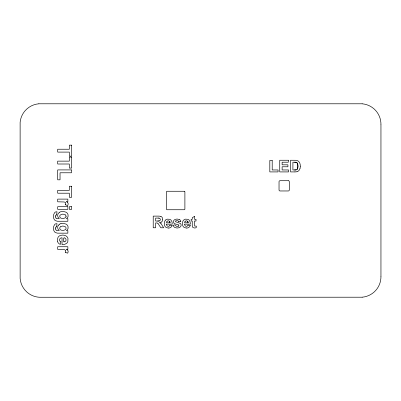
<?xml version="1.0" encoding="UTF-8"?>
<svg xmlns="http://www.w3.org/2000/svg" width="401" height="401" viewBox="0 0 401 401"><rect width="100%" height="100%" fill="white"/><g stroke="black" fill="none" stroke-linecap="round" stroke-linejoin="round"><path stroke-width="0.6" d="M380.95 276.72L380.95 124.28M380.95 276.785L380.875 278.479A20.506 20.506 0 0 1 362.148 297.201M300.299 166.375C300.429 164.084 299.572 161.292 297.171 160.515A3.534 3.534 0 0 0 296.845 160.425A10.125 10.125 0 0 0 294.825 160.275L290.524 160.255L290.524 171.914L294.956 171.914M56.646 214.926L56.992 211.798L56.17 211.823A2.757 2.757 0 0 0 54.757 212.495C52.576 214.966 52.907 221.076 57.127 221.197A15.063 15.063 0 0 0 58.701 221.262L67.854 221.267L67.854 218.751L66.436 218.751L67.584 217.563A3.398 3.398 0 0 0 68.06 216.35L68.07 215.021A3.789 3.789 0 0 0 67.358 213.302L66.761 212.66A3.97 3.97 0 0 0 66.21 212.249L63.468 211.467A9.825 9.825 0 0 0 62.591 211.452L60.967 211.678A5.163 5.163 0 0 0 59.423 212.37M56.646 226.831L56.992 223.703L56.17 223.728A2.757 2.757 0 0 0 54.757 224.4C52.576 226.876 52.907 232.981 57.127 233.101A15.063 15.063 0 0 0 58.701 233.166L67.854 233.171L67.854 230.655L66.436 230.655L67.584 229.467A3.398 3.398 0 0 0 68.06 228.254L68.07 226.926A3.789 3.789 0 0 0 67.358 225.207L66.761 224.565A3.97 3.97 0 0 0 66.21 224.154L63.468 223.372A9.825 9.825 0 0 0 62.591 223.357L60.967 223.588M60.902 241.778L60.366 244.404A4.421 4.421 0 0 1 57.453 241.237M58.366 225.282L59.428 224.279M59.428 212.375L58.366 213.377A3.474 3.474 0 0 0 57.799 214.615L57.714 215.076A4.336 4.336 0 0 0 57.694 215.793L57.744 216.229A3.424 3.424 0 0 0 58.305 217.593L59.263 218.575L57.804 218.575A6.787 6.787 0 0 1 56.842 218.525L56.726 218.495M175.854 220.926L176.285 220.756A3.855 3.855 0 0 1 177.117 220.68A1.664 1.664 0 0 1 178.851 221.703M161.272 222.109L159.678 222.635M64.696 241.783C62.711 243.166 63.163 236.931 64.315 237.878M178.711 221.758L180.811 221.397M38.852 103.789L362.148 103.789M362.148 297.211L39.664 297.261A20.576 20.576 0 0 1 34.932 296.489A20.125 20.125 0 0 1 32.08 295.442A20.952 20.952 0 0 1 27.639 292.69L26.832 292.003A20.481 20.481 0 0 1 20.135 278.479L20.125 122.521A20.451 20.451 0 0 1 21.895 115.749L22.346 114.816A20.957 20.957 0 0 1 24.641 111.308L25.333 110.501A20.496 20.496 0 0 1 38.852 103.794M159.438 220.921A1.459 1.459 0 0 0 159.127 218.129L158.916 218.089A10.967 10.967 0 0 0 158.666 218.079L155.613 218.069L155.613 221.036L157.733 221.036A21.118 21.118 0 0 0 158.415 221.016L159.302 220.926A1.093 1.093 0 0 0 159.478 220.876M294.675 169.959L292.91 169.959L292.91 162.21L294.635 162.215A13.724 13.724 0 0 1 295.407 162.25L295.843 162.31M185.112 221.412A1.689 1.689 0 0 1 187.608 221.317A1.699 1.699 0 0 1 188.009 222.024L188.124 222.776L184.691 222.776A2.08 2.08 0 0 1 185.142 221.322M166.545 224.149L172.265 224.149L172.029 221.908L171.072 220.179A3.524 3.524 0 0 0 169.723 219.317L167.402 219.157A3.579 3.579 0 0 0 165.693 219.999M184.65 224.149L190.37 224.149L190.129 221.908L189.177 220.179A3.524 3.524 0 0 0 187.828 219.317L185.503 219.157A3.579 3.579 0 0 0 183.798 219.999A4.005 4.005 0 0 0 183.513 220.279A3.799 3.799 0 0 0 182.836 221.312L182.42 223.081A7.549 7.549 0 0 0 182.41 223.818L182.565 225.031A4.291 4.291 0 0 0 183.242 226.54L183.382 226.71A3.303 3.303 0 0 0 184.395 227.527L185.989 227.963A6.185 6.185 0 0 0 186.701 227.984M187.979 225.091L190.224 225.382M169.879 225.091L172.119 225.382M56.726 230.4L56.847 230.425A6.787 6.787 0 0 0 57.804 230.47L59.263 230.48L58.305 229.497A3.424 3.424 0 0 1 57.744 228.134L57.694 227.698A4.336 4.336 0 0 1 57.714 226.986L57.799 226.52A3.474 3.474 0 0 1 58.366 225.282M160.741 216.39L159.403 216.154A16.07 16.07 0 0 0 158.149 216.114L153.222 216.114L153.222 227.773L155.613 227.773L155.613 222.921L156.084 222.921A4.842 4.842 0 0 1 157.162 223.001A1.84 1.84 0 0 1 158.039 223.648M65.248 204.716L67.604 205.543A3.198 3.198 0 0 0 68.13 203.848A1.945 1.945 0 0 0 67.824 202.791A1.719 1.719 0 0 0 67.679 202.61L67.428 202.35M65.248 252.334L67.604 253.161A3.198 3.198 0 0 0 68.13 251.467A1.945 1.945 0 0 0 67.824 250.414A1.719 1.719 0 0 0 67.679 250.229L67.428 249.968M179.648 219.668L177.483 219.091A9.283 9.283 0 0 0 176.836 219.081L175.152 219.377L174.069 220.134A2.391 2.391 0 0 0 173.498 221.568A2.817 2.817 0 0 0 173.513 222.004L173.558 222.284A2.115 2.115 0 0 0 174.064 223.247L174.38 223.537A2.145 2.145 0 0 0 174.716 223.748L177.944 224.73A3.198 3.198 0 0 1 178.515 224.906L178.696 225.031M65.288 202.515L64.932 202.269A3.403 3.403 0 0 0 64.245 202.024A3.128 3.128 0 0 0 64.015 201.969L57.689 201.803L57.689 199.112L67.854 199.112L67.854 201.628L66.421 201.628A6.907 6.907 0 0 1 67.433 202.34M65.288 250.134L64.932 249.893A3.403 3.403 0 0 0 64.245 249.643A3.128 3.128 0 0 0 64.015 249.587L57.689 249.422L57.689 246.73L67.854 246.73L67.854 249.252L66.421 249.252A6.907 6.907 0 0 1 67.433 249.963M65.448 214.916L63.132 214.144A8.01 8.01 0 0 0 62.546 214.154L60.275 215.001A1.87 1.87 0 0 0 59.769 216.274A2.075 2.075 0 0 0 60.285 217.653L60.556 217.908A2.236 2.236 0 0 0 60.877 218.134L62.686 218.57A7.303 7.303 0 0 0 63.263 218.565L65.433 217.773A2.015 2.015 0 0 0 65.438 214.911M161.047 223.758L161.187 223.928A15.228 15.228 0 0 1 161.939 225.026L163.648 227.773L160.846 227.773L158.51 224.244A11.814 11.814 0 0 0 158.104 223.698L158.054 223.638M55.914 217.938L55.749 217.573A3.97 3.97 0 0 1 55.619 216.425M55.914 229.848L55.749 229.482A3.97 3.97 0 0 1 55.619 228.329M297.637 163.914A3.248 3.248 0 0 1 297.727 164.194L297.798 164.52M57.538 241.217L57.428 240.239A7.424 7.424 0 0 1 57.453 239.387L57.98 237.477A3.96 3.96 0 0 1 58.962 236.259L59.173 236.094A4.992 4.992 0 0 1 60.531 235.407L62.431 235.091A9.058 9.058 0 0 1 63.313 235.106L65.669 235.713A4.506 4.506 0 0 1 66.676 236.415L67.167 236.941A4.246 4.246 0 0 1 67.975 238.575L67.829 241.592A4.231 4.231 0 0 1 66.802 243.212L64.726 244.359L62.035 244.645L62.035 237.778L61.213 237.888A2.331 2.331 0 0 0 60.17 238.44A2.04 2.04 0 0 0 60.867 241.888M380.95 124.155L380.875 122.521A20.506 20.506 0 0 0 362.148 103.799M65.508 202.535A1.85 1.85 0 0 1 65.183 204.65M55.869 215.237A1.213 1.213 0 0 1 56.646 214.956M55.894 215.267A1.033 1.033 0 0 0 55.769 215.477L55.659 215.813A3.033 3.033 0 0 0 55.604 216.425M56.586 218.445A1.328 1.328 0 0 1 55.899 217.954M55.869 227.141A1.213 1.213 0 0 1 56.646 226.861M55.894 227.172A1.033 1.033 0 0 0 55.769 227.382L55.659 227.718A3.033 3.033 0 0 0 55.604 228.329M56.586 230.349A1.328 1.328 0 0 1 55.899 229.858M59.423 224.274A5.163 5.163 0 0 1 60.967 223.588M65.508 250.154A1.85 1.85 0 0 1 65.183 252.274M188.074 225.121A1.699 1.699 0 0 1 185.162 225.733A2.351 2.351 0 0 1 184.681 224.154M190.315 225.412A3.895 3.895 0 0 1 186.701 228.079M175.844 220.911A0.556 0.556 0 0 0 175.803 221.823L176.936 222.204A24.436 24.436 0 0 0 177.483 222.344L180.4 223.452A1.97 1.97 0 0 1 181.031 224.505L181.092 224.866A3.013 3.013 0 0 1 181.097 225.272A2.531 2.531 0 0 1 180.555 226.705L179.272 227.658L177.493 227.984A8.08 8.08 0 0 1 176.836 227.979L175.072 227.593A3.288 3.288 0 0 1 173.202 225.377C176.074 223.668 175.042 226.6 177.257 226.395A2.476 2.476 0 0 0 178.585 226.119M179.668 219.638A3.093 3.093 0 0 1 180.791 221.402M178.706 225.021A0.702 0.702 0 0 1 178.54 226.039M169.969 225.121A1.699 1.699 0 0 1 167.057 225.733A2.351 2.351 0 0 1 166.58 224.154M172.214 225.412A3.895 3.895 0 0 1 168.595 228.079M165.693 219.999A4.005 4.005 0 0 0 165.407 220.279A3.799 3.799 0 0 0 164.736 221.312L164.32 223.081A7.549 7.549 0 0 0 164.305 223.818L164.46 225.031A4.291 4.291 0 0 0 165.137 226.54L165.277 226.71A3.303 3.303 0 0 0 166.295 227.527L167.889 227.963A6.185 6.185 0 0 0 168.595 227.984M159.668 222.65A5.333 5.333 0 0 1 161.062 223.748M160.796 216.274A3.153 3.153 0 0 1 162.6 219.693M162.681 219.708A3.028 3.028 0 0 1 161.297 222.149M300.279 166.375A7.865 7.865 0 0 1 299.968 168.681M299.923 168.671A5.248 5.248 0 0 1 298.71 170.756A4.256 4.256 0 0 1 297.031 171.643M297.046 171.698A7.373 7.373 0 0 1 294.956 171.879M294.635 162.22A11.779 11.779 0 0 1 295.602 162.27M297.737 164.194A2.571 2.571 0 0 0 295.873 162.204A2.531 2.531 0 0 1 297.667 163.909M297.717 164.535A8.772 8.772 0 0 1 297.647 168.33M297.617 168.32A2.682 2.682 0 0 1 297.081 169.382A2.251 2.251 0 0 1 296.043 169.849L295.983 169.874A8.261 8.261 0 0 1 294.675 169.944A7.459 7.459 0 0 0 296.103 169.869M297.081 169.382A2.762 2.762 0 0 0 297.677 168.019A8.662 8.662 0 0 0 297.682 164.204M158.666 218.079A8.2 8.2 0 0 1 159.042 218.099M158.696 221.001A17.955 17.955 0 0 1 157.733 221.031M167.037 221.322A2.08 2.08 0 0 0 166.61 222.771L170.019 222.776L169.909 222.024A1.699 1.699 0 0 0 169.513 221.312A1.689 1.689 0 0 0 167.011 221.412M169.548 221.287A2.206 2.206 0 0 1 169.984 222.771M187.653 221.287A2.206 2.206 0 0 1 188.084 222.771M64.666 241.808A2 2 0 0 0 66.04 239.898A2.055 2.055 0 0 0 65.333 238.314A2.16 2.16 0 0 0 64.315 237.888M66.03 216.204A2.336 2.336 0 0 1 66.03 216.44M60.356 226.821L60.275 226.906A1.87 1.87 0 0 0 59.769 228.179A2.075 2.075 0 0 0 60.285 229.557L60.556 229.813A2.236 2.236 0 0 0 60.877 230.039L62.686 230.48A7.303 7.303 0 0 0 63.263 230.47L65.433 229.678A2.015 2.015 0 0 0 66.035 228.349A2.336 2.336 0 0 0 66.03 228.109A1.955 1.955 0 0 0 65.453 226.816L63.132 226.049A8.01 8.01 0 0 0 62.546 226.059L60.356 226.821M194.495 216.4L192.254 217.703L192.254 219.297L191.167 219.297L191.167 221.036L192.254 221.036L192.264 225.557A9.223 9.223 0 0 0 192.3 226.189L192.836 227.477L194.415 227.989A4.516 4.516 0 0 0 196.169 227.678C197.152 224.645 194.721 227.036 194.53 225.713A6.17 6.17 0 0 1 194.505 225.297L194.495 221.036L196.019 221.036L196.019 219.297L194.495 219.297L194.495 216.4M71.679 145.147L69.333 145.147L69.333 149.232L57.689 149.232L57.689 152.099L69.333 152.099L69.333 156.179L71.679 156.179L71.679 145.147M71.679 157.052L69.333 157.052L69.333 161.137L57.689 161.137L57.689 164.004L69.333 164.004L69.333 168.089L71.679 168.089L71.679 157.052M288.349 160.255L279.733 160.255L279.733 171.914L288.57 171.914L288.57 169.959L282.124 169.959L282.124 166.771L287.918 166.771L287.918 164.816L282.124 164.816L282.124 162.21L288.349 162.21L288.349 160.255M272.204 160.4L269.813 160.4L269.813 171.914L278.068 171.914L278.068 169.959L272.204 169.959L272.204 160.4M71.503 169.914L57.689 169.914L57.689 179.818L60.035 179.818L60.035 172.781L71.503 172.781L71.503 169.914M288.279 180.706L280.053 180.706A1.018 1.018 0 0 0 279.036 181.723L279.036 189.949A1.018 1.018 0 0 0 280.053 190.966L288.279 190.966A1.018 1.018 0 0 0 289.301 189.949L289.301 181.723A1.018 1.018 0 0 0 288.279 180.706M71.679 186.249L69.333 186.249L69.333 190.335L57.689 190.335L57.689 193.202L69.333 193.202L69.333 197.287L71.679 197.287L71.679 186.249M184.224 191.262L167.082 191.262A0.667 0.667 0 0 0 166.415 191.929L166.415 209.071A0.667 0.667 0 0 0 167.082 209.738L184.224 209.738A0.667 0.667 0 0 0 184.891 209.071L184.891 191.929A0.667 0.667 0 0 0 184.224 191.262M67.854 206.67L57.689 206.67L57.689 209.362L67.854 209.362L67.854 206.67M71.679 206.67L69.333 206.67L69.333 209.362L71.679 209.362L71.679 206.67"/></g></svg>
